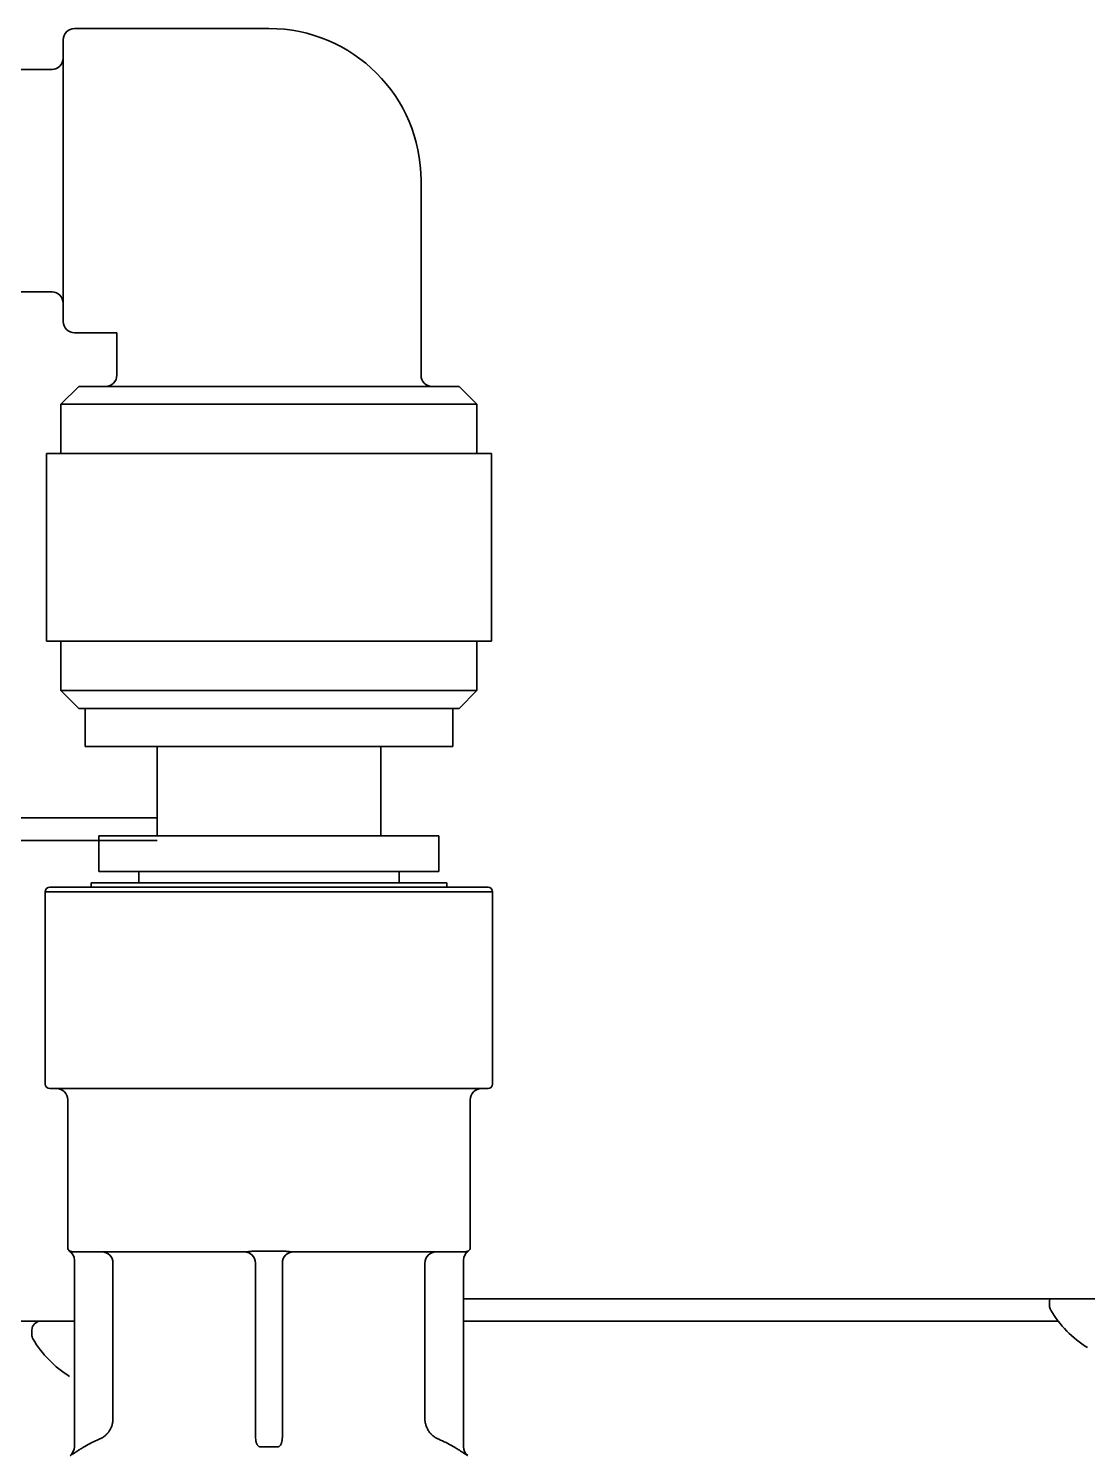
# Model space of a CAD drawing. Extents: x 5997 to 10491, y -672 to 3708.
# Drawn here: x 8643.9 to 8691.3, y 2742.5 to 2806.3 of the extents above; entities that cross this region are included whole.
import ezdxf

# ---------------------------------------------------------------- set-up
doc = ezdxf.new("R2010")
doc.units = 0
doc.header["$LTSCALE"] = 5
doc.layers.add('1', color=7, linetype='CONTINUOUS', true_color=0xffffff)

msp = doc.modelspace()

# ---------------------------------------------------------------- linework, layer by layer
at = {"layer": '1', "color": 7, "linetype": 'Continuous', "lineweight": 35}
for p, q in [((8654.673, 2806.326), (8645.973, 2806.326)), ((8645.473, 2793.226), (8645.473, 2805.826)), ((8644.973, 2804.501), (8637.173, 2804.501)), ((8661.473, 2790.826), (8661.473, 2799.526)), ((8637.173, 2794.551), (8644.973, 2794.551)), ((8645.973, 2792.726), (8647.873, 2792.726)), ((8647.873, 2792.726), (8647.873, 2790.826)), ((8646.173, 2790.326), (8645.373, 2789.526)), ((8663.173, 2790.326), (8646.173, 2790.326)), ((8663.973, 2789.526), (8663.173, 2790.326)), ((8645.373, 2789.526), (8645.373, 2787.326)), ((8645.373, 2789.526), (8663.973, 2789.526)), ((8663.973, 2787.326), (8663.973, 2789.526)), ((8664.623, 2787.326), (8644.723, 2787.326)), ((8644.723, 2787.326), (8644.723, 2778.926)), ((8664.623, 2778.926), (8664.623, 2787.326)), ((8644.723, 2778.926), (8664.623, 2778.926)), ((8645.373, 2778.926), (8645.373, 2776.726)), ((8663.973, 2776.726), (8663.973, 2778.926)), ((8654.673, 2776.726), (8645.373, 2776.726)), ((8645.373, 2776.726), (8646.173, 2775.926)), ((8663.973, 2776.726), (8654.673, 2776.726)), ((8663.173, 2775.926), (8663.973, 2776.726)), ((8663.173, 2775.926), (8646.173, 2775.926)), ((8646.448, 2774.226), (8646.448, 2775.926)), ((8662.898, 2775.926), (8662.898, 2774.226)), ((8649.673, 2774.225), (8649.673, 2770.226)), ((8659.673, 2770.226), (8659.673, 2774.225)), ((8616.922, 2771.026), (8649.673, 2771.026)), ((8649.673, 2770.026), (8616.922, 2770.026)), ((8647.073, 2770.226), (8662.273, 2770.226)), ((8647.073, 2770.226), (8647.073, 2768.626)), ((8662.273, 2768.626), (8662.273, 2770.226)), ((8647.073, 2768.626), (8647.083, 2768.626)), ((8647.083, 2768.626), (8662.273, 2768.626)), ((8648.848, 2768.626), (8648.848, 2768.126)), ((8660.498, 2768.126), (8660.498, 2768.626)), ((8664.473, 2767.926), (8644.873, 2767.926)), ((8662.623, 2768.126), (8646.723, 2768.126)), ((8646.723, 2768.126), (8646.723, 2767.926)), ((8662.623, 2767.926), (8662.623, 2768.126)), ((8654.673, 2767.726), (8644.673, 2767.726)), ((8644.673, 2767.726), (8644.673, 2759.126)), ((8664.673, 2767.726), (8654.673, 2767.726)), ((8664.673, 2759.126), (8664.673, 2767.726)), ((8644.873, 2758.926), (8654.673, 2758.926)), ((8645.673, 2758.426), (8645.673, 2751.826)), ((8654.673, 2758.926), (8664.473, 2758.926)), ((8663.673, 2751.826), (8663.673, 2758.426)), ((8645.759, 2751.662), (8645.768, 2751.662)), ((8653.617, 2751.626), (8645.936, 2751.626)), ((8654.253, 2751.662), (8655.092, 2751.662)), ((8663.409, 2751.626), (8655.728, 2751.626)), ((8663.577, 2751.662), (8663.587, 2751.662)), ((8645.973, 2751.252), (8645.973, 2742.91)), ((8645.982, 2751.252), (8645.973, 2751.252)), ((8647.698, 2751.126), (8647.698, 2744.168)), ((8654.073, 2751.126), (8654.073, 2743.353)), ((8655.273, 2743.353), (8655.273, 2751.126)), ((8661.648, 2751.126), (8661.648, 2744.168)), ((8663.373, 2742.91), (8663.373, 2751.252)), ((9231.073, 2749.526), (8663.373, 2749.526)), ((8689.586, 2749.526), (8689.573, 2749.426)), ((8689.573, 2749.426), (8689.573, 2749.226)), ((8645.973, 2748.526), (8606.474, 2748.526)), ((8644.073, 2748.126), (8644.073, 2747.926)), ((8689.967, 2748.526), (8663.373, 2748.526)), ((8645.796, 2742.52), (8645.786, 2742.52)), ((8654.263, 2742.91), (8655.082, 2742.91))]:
    msp.add_line(p, q, dxfattribs=at)
for centre, radius, start, end in [((8645.973, 2805.826), 0.5, 90, 180), ((8654.673, 2799.526), 6.8, 0, 90), ((8644.973, 2805.001), 0.5, 270, 0), ((8644.973, 2794.051), 0.5, 0, 90), ((8645.973, 2793.226), 0.5, 180, 270), ((8647.373, 2790.826), 0.5, 270, 0), ((8661.973, 2790.826), 0.5, 180, 270), ((8644.873, 2767.726), 0.2, 90, 180), ((8664.473, 2767.726), 0.2, 0, 90), ((8644.873, 2759.126), 0.2, 180, 270), ((8664.473, 2759.126), 0.2, 270, 0), ((8645.173, 2758.426), 0.5, 0, 90), ((8664.173, 2758.426), 0.5, 90, 180), ((8645.873, 2751.826), 0.2, 180, 235.1501), ((8645.473, 2751.252), 0.5, 0, 55.1501), ((8653.573, 2751.126), 0.5, 0, 90), ((8655.773, 2751.126), 0.5, 90, 180), ((8663.873, 2751.252), 0.5, 124.8499, 180), ((8663.473, 2751.826), 0.2, 304.8499, 0), ((8689.973, 2749.226), 0.4, 180, 210.30118), ((8693.772, 2751.446), 4.8, 210.30118, 238.62729), ((8644.473, 2748.126), 0.4, 90, 180), ((8644.473, 2747.926), 0.4, 180, 210.30118), ((8648.272, 2750.146), 4.8, 210.30118, 238.41865), ((8645.473, 2742.91), 0.5, 308.84919, 0), ((8663.873, 2742.91), 0.5, 180, 231.15081)]:
    msp.add_arc(centre, radius, start, end, dxfattribs=at)
msp.add_ellipse((8647.203, 2751.126), major_axis=(0, 0.5), ratio=0.98933, start_param=4.712389, end_param=6.283185, dxfattribs=at)
at = {"layer": '1', "color": 7, "linetype": 'Continuous', "lineweight": 35, "extrusion": (0, 0, -1)}
msp.add_ellipse((8662.142, 2751.126), major_axis=(0, 0.5), ratio=0.98933, start_param=4.712389, end_param=6.283185, dxfattribs=at)
at = {"layer": '1', "color": 7, "linetype": 'Continuous', "lineweight": 35}
for points, knots in [([(8662.898, 2774.226), (8662.898, 2774.226), (8662.47, 2774.226), (8660.64, 2774.226), (8657.902, 2774.226), (8654.673, 2774.226), (8651.443, 2774.226), (8648.705, 2774.226), (8646.878, 2774.226), (8646.449, 2774.226), (8646.448, 2774.226)], [0, 0, 0, 0, 0.125037, 0.250074, 0.375111, 0.500148, 0.625185, 0.750223, 0.87526, 1, 1, 1, 1]), ([(8645.768, 2751.662), (8645.771, 2751.662), (8645.776, 2751.661), (8645.791, 2751.656), (8645.801, 2751.652), (8645.82, 2751.646), (8645.827, 2751.644), (8645.843, 2751.639), (8645.851, 2751.637), (8645.871, 2751.633), (8645.882, 2751.631), (8645.9, 2751.628), (8645.907, 2751.627), (8645.921, 2751.626), (8645.928, 2751.626), (8645.936, 2751.626)], [0, 0, 0, 0, 0.25, 0.25, 0.5, 0.5, 0.625, 0.625, 0.75, 0.75, 0.875, 0.875, 0.9375, 0.9375, 1, 1, 1, 1]), ([(8653.617, 2751.626), (8653.629, 2751.626), (8653.641, 2751.626), (8653.665, 2751.627), (8653.677, 2751.628), (8653.714, 2751.631), (8653.74, 2751.633), (8653.792, 2751.637), (8653.818, 2751.639), (8653.871, 2751.644), (8653.898, 2751.646), (8653.979, 2751.652), (8654.033, 2751.656), (8654.142, 2751.661), (8654.198, 2751.662), (8654.253, 2751.662)], [0, 0, 0, 0, 0.0625, 0.0625, 0.125, 0.125, 0.25, 0.25, 0.375, 0.375, 0.5, 0.5, 0.75, 0.75, 1, 1, 1, 1]), ([(8655.092, 2751.662), (8655.148, 2751.662), (8655.203, 2751.661), (8655.286, 2751.657), (8655.313, 2751.655), (8655.367, 2751.652), (8655.395, 2751.65), (8655.448, 2751.646), (8655.475, 2751.644), (8655.528, 2751.639), (8655.555, 2751.637), (8655.606, 2751.633), (8655.632, 2751.631), (8655.669, 2751.628), (8655.681, 2751.627), (8655.705, 2751.626), (8655.717, 2751.626), (8655.728, 2751.626)], [0, 0, 0, 0, 0.25, 0.25, 0.375, 0.375, 0.5, 0.5, 0.625, 0.625, 0.75, 0.75, 0.875, 0.875, 0.9375, 0.9375, 1, 1, 1, 1]), ([(8663.409, 2751.626), (8663.418, 2751.626), (8663.425, 2751.626), (8663.439, 2751.627), (8663.446, 2751.628), (8663.464, 2751.631), (8663.475, 2751.633), (8663.494, 2751.637), (8663.503, 2751.639), (8663.519, 2751.644), (8663.526, 2751.646), (8663.545, 2751.652), (8663.555, 2751.656), (8663.57, 2751.661), (8663.575, 2751.662), (8663.577, 2751.662)], [0, 0, 0, 0, 0.0625, 0.0625, 0.125, 0.125, 0.25, 0.25, 0.375, 0.375, 0.5, 0.5, 0.75, 0.75, 1, 1, 1, 1]), ([(8647.698, 2744.168), (8647.698, 2744.118), (8647.694, 2744.069), (8647.684, 2743.996), (8647.679, 2743.972), (8647.668, 2743.924), (8647.656, 2743.876), (8647.64, 2743.83), (8647.622, 2743.784), (8647.612, 2743.761), (8647.58, 2743.695), (8647.556, 2743.652), (8647.516, 2743.592), (8647.494, 2743.562), (8647.471, 2743.533), (8647.455, 2743.514), (8647.447, 2743.505), (8647.406, 2743.46), (8647.335, 2743.392), (8647.256, 2743.336), (8647.192, 2743.298), (8647.171, 2743.286), (8647.127, 2743.264), (8647.104, 2743.254), (8647.082, 2743.244)], [0, 0, 0, 0, 0.125, 0.125, 0.1875, 0.1875, 0.25, 0.3125, 0.3125, 0.375, 0.375, 0.5, 0.5, 0.5625, 0.59375, 0.59375, 0.625, 0.625, 0.75, 0.875, 0.875, 0.9375, 0.9375, 1, 1, 1, 1]), ([(8661.648, 2744.168), (8661.648, 2744.118), (8661.651, 2744.069), (8661.662, 2743.996), (8661.667, 2743.972), (8661.678, 2743.924), (8661.69, 2743.876), (8661.706, 2743.83), (8661.724, 2743.784), (8661.734, 2743.761), (8661.765, 2743.695), (8661.789, 2743.652), (8661.83, 2743.592), (8661.851, 2743.562), (8661.875, 2743.533), (8661.89, 2743.514), (8661.899, 2743.505), (8661.94, 2743.46), (8662.01, 2743.392), (8662.09, 2743.336), (8662.153, 2743.298), (8662.175, 2743.286), (8662.219, 2743.264), (8662.241, 2743.254), (8662.264, 2743.244)], [0, 0, 0, 0, 0.125, 0.125, 0.1875, 0.1875, 0.25, 0.3125, 0.3125, 0.375, 0.375, 0.5, 0.5, 0.5625, 0.59375, 0.59375, 0.625, 0.625, 0.75, 0.875, 0.875, 0.9375, 0.9375, 1, 1, 1, 1]), ([(8654.073, 2743.353), (8654.073, 2743.312), (8654.076, 2743.27), (8654.085, 2743.207), (8654.088, 2743.186), (8654.097, 2743.145), (8654.102, 2743.124), (8654.115, 2743.084), (8654.122, 2743.063), (8654.135, 2743.034), (8654.139, 2743.024), (8654.149, 2743.005), (8654.154, 2742.995), (8654.166, 2742.977), (8654.172, 2742.968), (8654.186, 2742.951), (8654.193, 2742.943), (8654.206, 2742.932), (8654.21, 2742.928), (8654.22, 2742.922), (8654.225, 2742.919), (8654.235, 2742.915), (8654.241, 2742.913), (8654.252, 2742.91), (8654.258, 2742.91), (8654.263, 2742.91)], [0, 0, 0, 0, 0.25, 0.25, 0.375, 0.375, 0.5, 0.5, 0.625, 0.625, 0.6875, 0.6875, 0.75, 0.75, 0.8125, 0.8125, 0.875, 0.875, 0.90625, 0.90625, 0.9375, 0.9375, 0.96875, 0.96875, 1, 1, 1, 1]), ([(8655.082, 2742.91), (8655.088, 2742.91), (8655.094, 2742.91), (8655.105, 2742.913), (8655.111, 2742.915), (8655.121, 2742.919), (8655.126, 2742.922), (8655.135, 2742.928), (8655.14, 2742.932), (8655.152, 2742.943), (8655.16, 2742.951), (8655.174, 2742.968), (8655.18, 2742.977), (8655.198, 2743.005), (8655.207, 2743.024), (8655.224, 2743.064), (8655.231, 2743.084), (8655.243, 2743.125), (8655.249, 2743.145), (8655.257, 2743.186), (8655.261, 2743.207), (8655.267, 2743.249), (8655.269, 2743.27), (8655.272, 2743.311), (8655.273, 2743.332), (8655.273, 2743.353)], [0, 0, 0, 0, 0.03125, 0.03125, 0.0625, 0.0625, 0.09375, 0.09375, 0.125, 0.125, 0.1875, 0.1875, 0.25, 0.25, 0.375, 0.375, 0.5, 0.5, 0.625, 0.625, 0.75, 0.75, 0.875, 0.875, 1, 1, 1, 1]), ([(8646.436, 2742.923), (8646.396, 2742.9), (8646.357, 2742.877), (8646.3, 2742.842), (8646.281, 2742.83), (8646.253, 2742.813), (8646.244, 2742.807), (8646.225, 2742.795), (8646.216, 2742.789), (8646.17, 2742.761), (8646.135, 2742.738), (8646.085, 2742.706), (8646.069, 2742.695), (8646.045, 2742.68), (8646.037, 2742.675), (8646.022, 2742.664), (8646.014, 2742.659), (8645.977, 2742.635), (8645.949, 2742.617), (8645.913, 2742.592), (8645.901, 2742.585), (8645.885, 2742.574), (8645.879, 2742.57), (8645.869, 2742.564), (8645.864, 2742.561), (8645.841, 2742.546), (8645.827, 2742.536), (8645.81, 2742.527), (8645.806, 2742.524), (8645.8, 2742.521), (8645.797, 2742.52), (8645.796, 2742.52)], [0, 0, 0, 0, 0.125, 0.125, 0.1875, 0.1875, 0.21875, 0.21875, 0.25, 0.25, 0.375, 0.375, 0.4375, 0.4375, 0.46875, 0.46875, 0.5, 0.5, 0.625, 0.625, 0.6875, 0.6875, 0.71875, 0.71875, 0.75, 0.75, 0.875, 0.875, 0.9375, 0.9375, 1, 1, 1, 1]), ([(8662.91, 2742.923), (8662.95, 2742.9), (8662.988, 2742.877), (8663.046, 2742.842), (8663.065, 2742.83), (8663.093, 2742.813), (8663.102, 2742.807), (8663.121, 2742.795), (8663.13, 2742.789), (8663.176, 2742.761), (8663.211, 2742.738), (8663.261, 2742.706), (8663.277, 2742.695), (8663.301, 2742.68), (8663.309, 2742.675), (8663.324, 2742.664), (8663.332, 2742.659), (8663.369, 2742.635), (8663.396, 2742.617), (8663.433, 2742.592), (8663.445, 2742.585), (8663.461, 2742.574), (8663.466, 2742.57), (8663.476, 2742.564), (8663.481, 2742.561), (8663.504, 2742.546), (8663.519, 2742.536), (8663.535, 2742.527), (8663.54, 2742.524), (8663.546, 2742.521), (8663.548, 2742.52), (8663.549, 2742.52)], [0, 0, 0, 0, 0.125, 0.125, 0.1875, 0.1875, 0.21875, 0.21875, 0.25, 0.25, 0.375, 0.375, 0.4375, 0.4375, 0.46875, 0.46875, 0.5, 0.5, 0.625, 0.625, 0.6875, 0.6875, 0.71875, 0.71875, 0.75, 0.75, 0.875, 0.875, 0.9375, 0.9375, 1, 1, 1, 1])]:
    msp.add_open_spline(points, degree=3, knots=knots, dxfattribs=at)
for points in [[(8647.082, 2743.244), (8646.859, 2743.153), (8646.643, 2743.046), (8646.436, 2742.923)], [(8662.264, 2743.244), (8662.487, 2743.153), (8662.702, 2743.046), (8662.91, 2742.923)]]:
    msp.add_open_spline(points, degree=3, dxfattribs=at)

doc.saveas('drawing.dxf')
